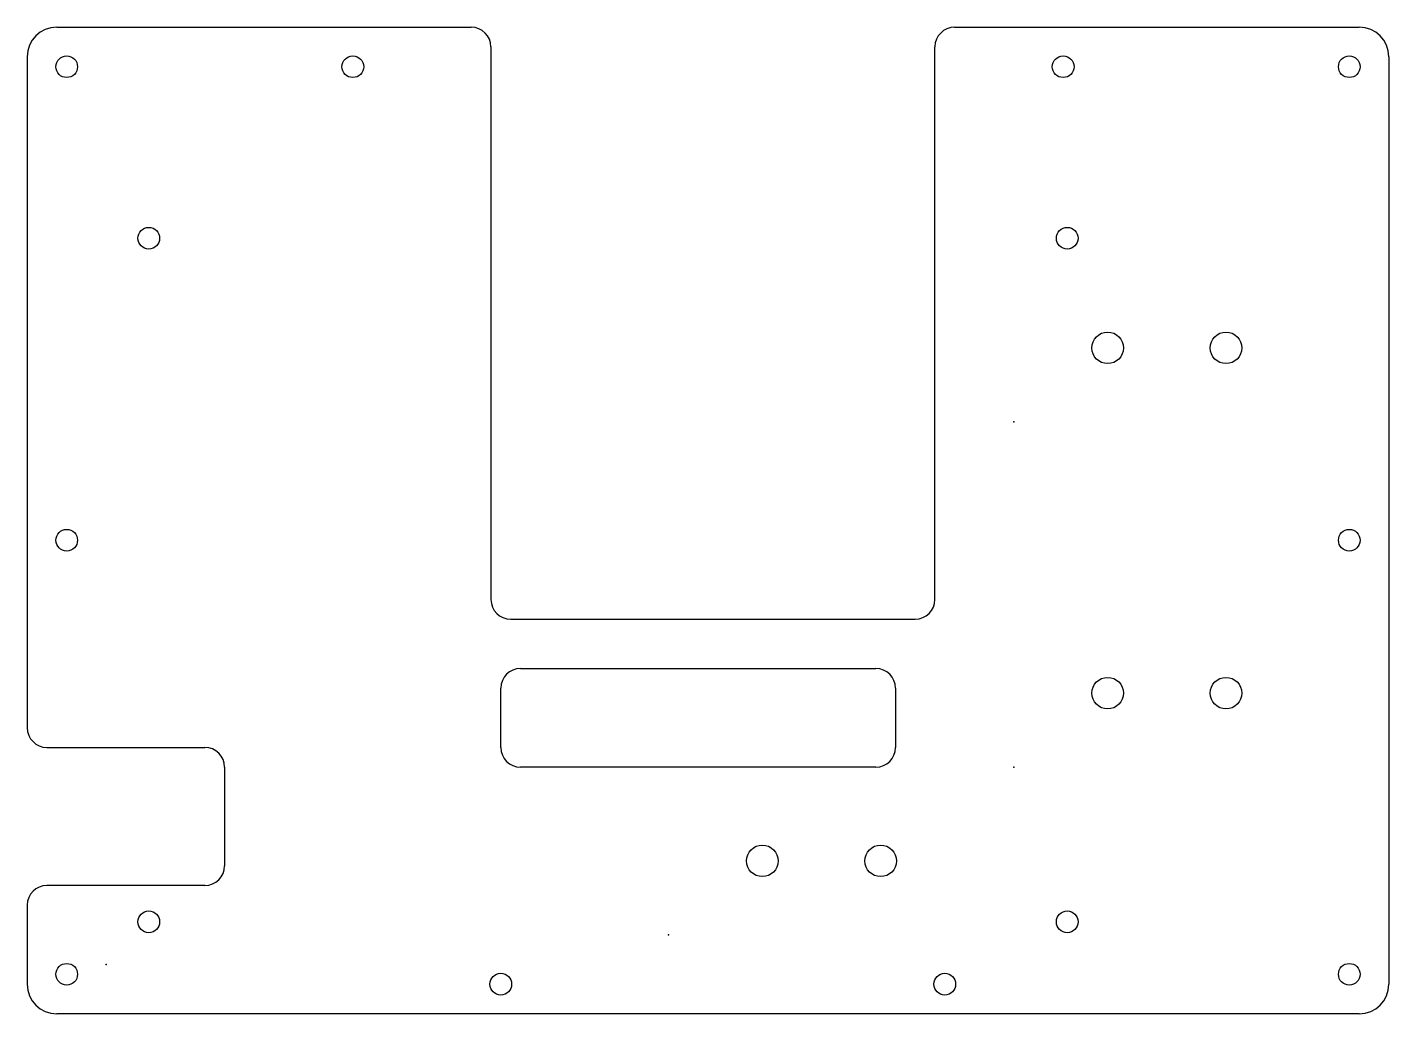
# Model space of a CAD drawing. Extents: x 0 to 138, y 0 to 100.
import ezdxf

# ---------------------------------------------------------------- set-up
doc = ezdxf.new("R2010")
doc.units = 0
doc.layers.add('20', color=7, linetype='CONTINUOUS')
doc.layers.add('23', color=7, linetype='CONTINUOUS')

msp = doc.modelspace()

# ---------------------------------------------------------------- linework, layer by layer
at = {"layer": '20'}
for p, q in [((3, 100), (45, 100)), ((94, 100), (135, 100)), ((47, 98), (47, 42)), ((92, 42), (92, 98)), ((0, 97), (0, 29)), ((138, 97), (138, 3)), ((49, 40), (90, 40)), ((50, 35), (86, 35)), ((48, 27), (48, 33)), ((88, 33), (88, 27)), ((2, 27), (18, 27)), ((20, 25), (20, 15)), ((86, 25), (50, 25)), ((18, 13), (2, 13)), ((0, 11), (0, 3)), ((135, 0), (3, 0))]:
    msp.add_line(p, q, dxfattribs=at)
for centre, radius in [((4, 96), 1.1), ((33, 96), 1.1), ((105, 96), 1.1), ((134, 96), 1.1), ((12.32, 78.61), 1.1), ((105.41, 78.61), 1.1), ((109.5, 67.5), 1.6), ((121.5, 67.5), 1.6), ((4, 48), 1.1), ((134, 48), 1.1), ((109.5, 32.5), 1.6), ((121.5, 32.5), 1.6), ((74.5, 15.5), 1.6), ((86.5, 15.5), 1.6), ((12.32, 9.32), 1.1), ((105.41, 9.32), 1.1), ((4, 4), 1.1), ((134, 4), 1.1), ((48, 3), 1.1), ((93, 3), 1.1)]:
    msp.add_circle(centre, radius, dxfattribs=at)
for centre, radius, start, end in [((3, 97), 3, 90, 180), ((45, 98), 2, 0, 90), ((94, 98), 2, 90, 180), ((135, 97), 3, 0, 90), ((49, 42), 2, 180, 270), ((90, 42), 2, 270, 0), ((50, 33), 2, 90, 180), ((86, 33), 2, 0, 90), ((2, 29), 2, 180, 270), ((18, 25), 2, 0, 90), ((50, 27), 2, 180, 270), ((86, 27), 2, 270, 0), ((18, 15), 2, 270, 0), ((2, 11), 2, 90, 180), ((3, 3), 3, 180, 270), ((135, 3), 3, 270, 0)]:
    msp.add_arc(centre, radius, start, end, dxfattribs=at)
at = {"layer": '23'}
for p in [(100, 60), (100, 25), (65, 8), (8, 5)]:
    msp.add_point(p, dxfattribs=at)

doc.saveas('drawing.dxf')
